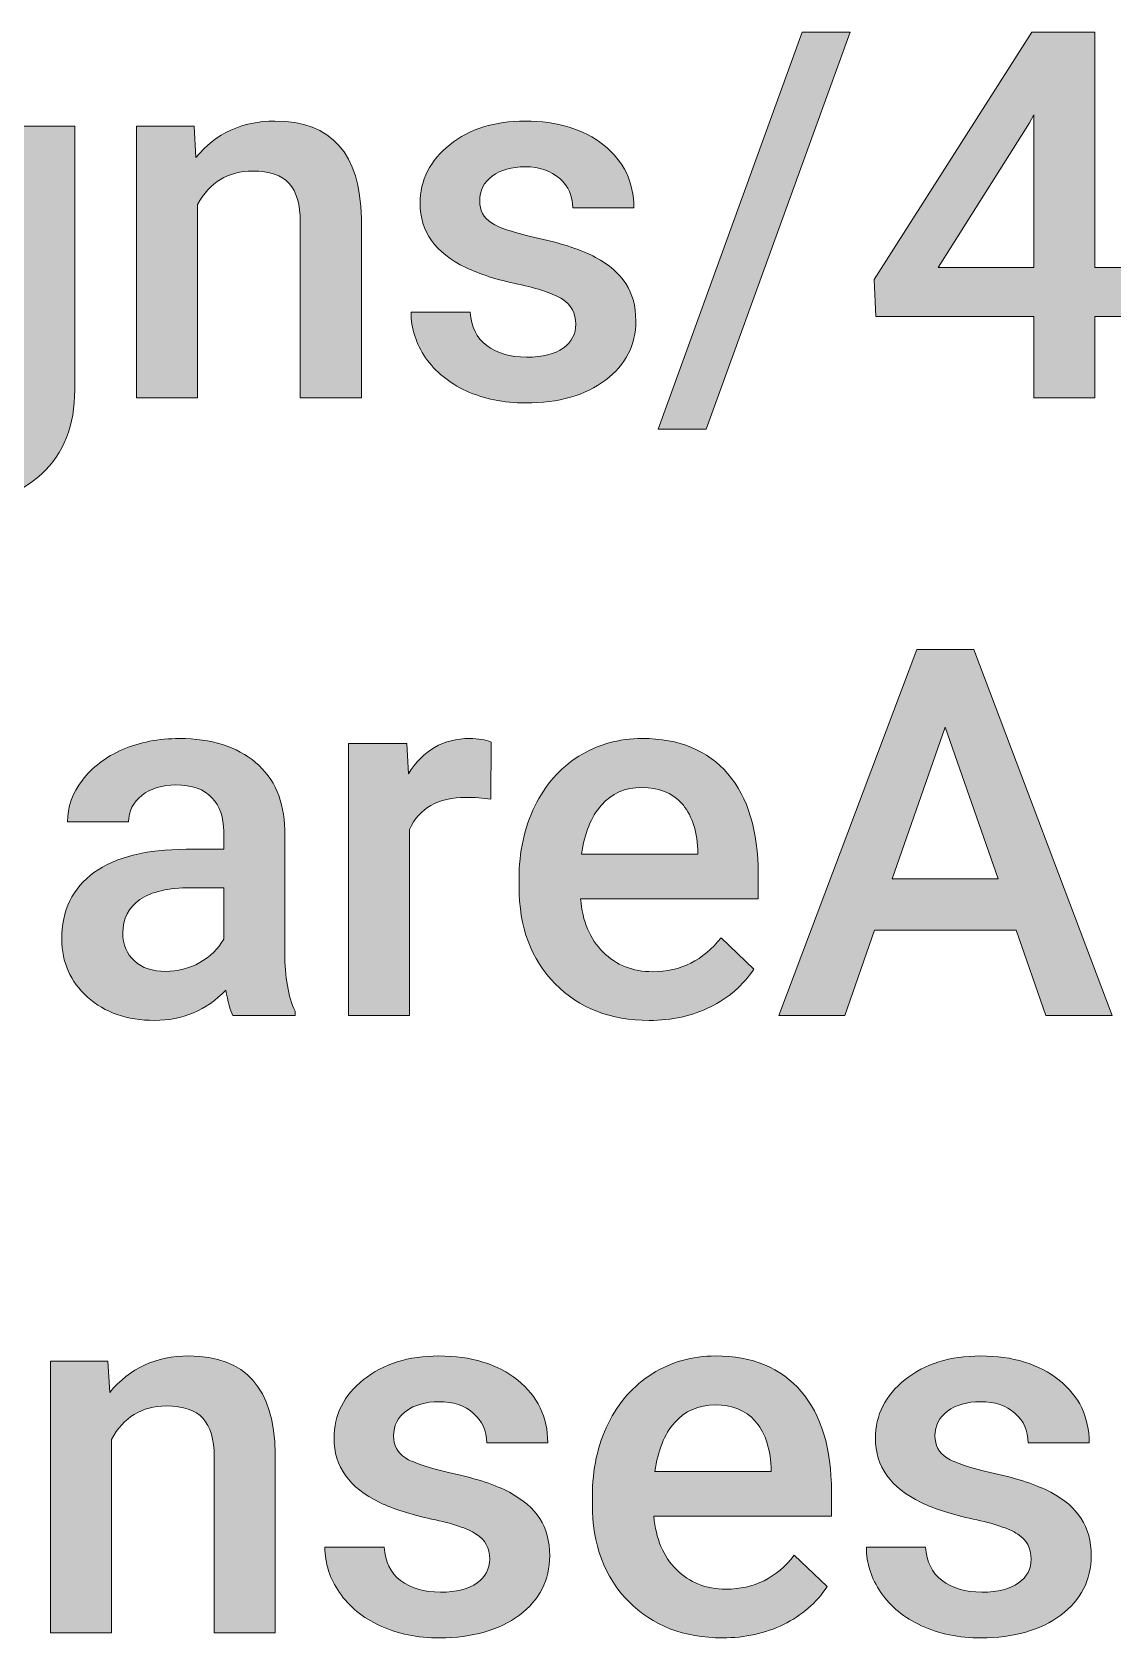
# Model space of a CAD drawing. Header units: millimetres. Extents: x -48 to 621, y -577 to -225.
# Drawn here: x 34.59 to 46.13, y -575.54 to -558.39 of the extents above; entities that cross this region are included whole.
import ezdxf

# ---------------------------------------------------------------- set-up
doc = ezdxf.new("R2010")
doc.units = ezdxf.units.MM
doc.header["$MEASUREMENT"] = 0
doc.layers.add('Layer 1', color=7, linetype='Continuous')

# ---------------------------------------------------------------- blocks, each defined once
blk = doc.blocks.new('block 188')
at = {"layer": 'Layer 1', "true_color": 0xffffff}
h = blk.add_hatch(color=7, dxfattribs=at)
h.dxf.hatch_style = 2
h.paths.add_polyline_path([(41.79, -562.632), (41.277, -562.632), (42.814, -558.391), (43.327, -558.391)])
h = blk.add_hatch(color=7, dxfattribs=at)
h.dxf.hatch_style = 2
h.paths.add_polyline_path([(45.942, -560.905), (46.428, -560.905), (46.428, -561.428), (45.942, -561.428), (45.942, -562.297), (45.29, -562.297), (45.29, -561.428), (43.603, -561.428), (43.584, -561.031), (45.269, -558.391), (45.942, -558.391)])
h.paths.add_polyline_path([(44.268, -560.905), (45.29, -560.905), (45.29, -559.274), (45.242, -559.359)])
h = blk.add_hatch(color=7, dxfattribs=at)
h.dxf.hatch_style = 2
edge = h.paths.add_edge_path()
edge.add_spline(control_points=[(32.486, -560.824), (32.486, -560.374), (32.592, -560.014), (32.804, -559.745), (33.016, -559.475), (33.297, -559.341), (33.648, -559.341), (33.978, -559.341), (34.239, -559.456), (34.428, -559.687), (34.428, -559.687), (34.458, -559.394), (34.458, -559.394), (34.458, -559.394), (35.045, -559.394), (35.045, -559.394), (35.045, -559.394), (35.045, -562.209), (35.045, -562.209), (35.045, -562.59), (34.927, -562.89), (34.69, -563.11), (34.453, -563.33), (34.133, -563.44), (33.731, -563.44), (33.518, -563.44), (33.31, -563.396), (33.107, -563.307), (32.904, -563.219), (32.75, -563.103), (32.644, -562.96), (32.644, -562.96), (32.953, -562.568), (32.953, -562.568), (33.153, -562.806), (33.4, -562.925), (33.693, -562.925), (33.91, -562.925), (34.08, -562.866), (34.205, -562.749), (34.331, -562.632), (34.393, -562.46), (34.393, -562.233), (34.393, -562.233), (34.393, -562.037), (34.393, -562.037), (34.205, -562.246), (33.955, -562.351), (33.642, -562.351), (33.302, -562.351), (33.025, -562.216), (32.809, -561.946), (32.594, -561.676), (32.486, -561.302), (32.486, -560.824)], knot_values=[0, 0, 0, 0, 1, 1, 1, 2, 2, 2, 3, 3, 3, 4, 4, 4, 5, 5, 5, 6, 6, 6, 7, 7, 7, 8, 8, 8, 9, 9, 9, 10, 10, 10, 11, 11, 11, 12, 12, 12, 13, 13, 13, 14, 14, 14, 15, 15, 15, 16, 16, 16, 17, 17, 17, 18, 18, 18, 18], degree=3, periodic=1)
edge = h.paths.add_edge_path()
edge.add_spline(control_points=[(33.135, -560.88), (33.135, -561.172), (33.195, -561.401), (33.314, -561.569), (33.432, -561.736), (33.597, -561.82), (33.808, -561.82), (34.071, -561.82), (34.266, -561.707), (34.393, -561.482), (34.393, -561.482), (34.393, -560.205), (34.393, -560.205), (34.27, -559.984), (34.077, -559.875), (33.814, -559.875), (33.599, -559.875), (33.432, -559.96), (33.314, -560.129), (33.195, -560.299), (33.135, -560.55), (33.135, -560.88)], knot_values=[0, 0, 0, 0, 1, 1, 1, 2, 2, 2, 3, 3, 3, 4, 4, 4, 5, 5, 5, 6, 6, 6, 7, 7, 7, 7], degree=3, periodic=1)
h = blk.add_hatch(color=7, dxfattribs=at)
h.dxf.hatch_style = 2
edge = h.paths.add_edge_path()
edge.add_spline(control_points=[(36.319, -559.394), (36.319, -559.394), (36.338, -559.73), (36.338, -559.73), (36.553, -559.47), (36.834, -559.341), (37.183, -559.341), (37.788, -559.341), (38.095, -559.687), (38.106, -560.379), (38.106, -560.379), (38.106, -562.297), (38.106, -562.297), (38.106, -562.297), (37.454, -562.297), (37.454, -562.297), (37.454, -562.297), (37.454, -560.416), (37.454, -560.416), (37.454, -560.232), (37.414, -560.096), (37.335, -560.008), (37.255, -559.919), (37.125, -559.875), (36.945, -559.875), (36.682, -559.875), (36.486, -559.994), (36.357, -560.231), (36.357, -560.231), (36.357, -562.297), (36.357, -562.297), (36.357, -562.297), (35.705, -562.297), (35.705, -562.297), (35.705, -562.297), (35.705, -559.394), (35.705, -559.394), (35.705, -559.394), (36.319, -559.394), (36.319, -559.394)], knot_values=[0, 0, 0, 0, 1, 1, 1, 2, 2, 2, 3, 3, 3, 4, 4, 4, 5, 5, 5, 6, 6, 6, 7, 7, 7, 8, 8, 8, 9, 9, 9, 10, 10, 10, 11, 11, 11, 12, 12, 12, 13, 13, 13, 13], degree=3, periodic=1)
h = blk.add_hatch(color=7, dxfattribs=at)
h.dxf.hatch_style = 2
edge = h.paths.add_edge_path()
edge.add_spline(control_points=[(40.397, -561.509), (40.397, -561.392), (40.349, -561.304), (40.254, -561.243), (40.158, -561.182), (39.999, -561.128), (39.777, -561.082), (39.556, -561.035), (39.371, -560.976), (39.222, -560.905), (38.897, -560.748), (38.734, -560.519), (38.734, -560.221), (38.734, -559.97), (38.839, -559.761), (39.051, -559.593), (39.262, -559.425), (39.53, -559.341), (39.855, -559.341), (40.202, -559.341), (40.482, -559.427), (40.696, -559.598), (40.91, -559.77), (41.017, -559.993), (41.017, -560.266), (41.017, -560.266), (40.365, -560.266), (40.365, -560.266), (40.365, -560.141), (40.318, -560.037), (40.225, -559.954), (40.132, -559.871), (40.009, -559.829), (39.855, -559.829), (39.712, -559.829), (39.596, -559.862), (39.505, -559.928), (39.415, -559.994), (39.37, -560.083), (39.37, -560.194), (39.37, -560.294), (39.412, -560.372), (39.496, -560.427), (39.58, -560.483), (39.75, -560.539), (40.005, -560.595), (40.261, -560.651), (40.462, -560.718), (40.608, -560.796), (40.753, -560.874), (40.862, -560.967), (40.932, -561.077), (41.003, -561.186), (41.038, -561.318), (41.038, -561.473), (41.038, -561.735), (40.93, -561.946), (40.714, -562.108), (40.497, -562.27), (40.214, -562.351), (39.863, -562.351), (39.625, -562.351), (39.413, -562.308), (39.227, -562.222), (39.041, -562.136), (38.897, -562.018), (38.793, -561.868), (38.689, -561.718), (38.637, -561.556), (38.637, -561.382), (38.637, -561.382), (39.27, -561.382), (39.27, -561.382), (39.279, -561.536), (39.337, -561.655), (39.445, -561.738), (39.552, -561.821), (39.694, -561.862), (39.871, -561.862), (40.043, -561.862), (40.174, -561.83), (40.263, -561.765), (40.352, -561.699), (40.397, -561.614), (40.397, -561.509)], knot_values=[0, 0, 0, 0, 1, 1, 1, 2, 2, 2, 3, 3, 3, 4, 4, 4, 5, 5, 5, 6, 6, 6, 7, 7, 7, 8, 8, 8, 9, 9, 9, 10, 10, 10, 11, 11, 11, 12, 12, 12, 13, 13, 13, 14, 14, 14, 15, 15, 15, 16, 16, 16, 17, 17, 17, 18, 18, 18, 19, 19, 19, 20, 20, 20, 21, 21, 21, 22, 22, 22, 23, 23, 23, 24, 24, 24, 25, 25, 25, 26, 26, 26, 27, 27, 27, 28, 28, 28, 28], degree=3, periodic=1)
h = blk.add_hatch(color=7, dxfattribs=at)
h.dxf.hatch_style = 2
h.paths.add_polyline_path([(45.1, -567.981), (43.587, -567.981), (43.27, -568.89), (42.565, -568.89), (44.04, -564.984), (44.649, -564.984), (46.128, -568.89), (45.419, -568.89)])
h.paths.add_polyline_path([(43.778, -567.434), (44.91, -567.434), (44.344, -565.813)])
h = blk.add_hatch(color=7, dxfattribs=at)
h.dxf.hatch_style = 2
edge = h.paths.add_edge_path()
edge.add_spline(control_points=[(36.733, -568.89), (36.704, -568.835), (36.679, -568.745), (36.658, -568.62), (36.45, -568.836), (36.196, -568.944), (35.896, -568.944), (35.604, -568.944), (35.366, -568.861), (35.182, -568.695), (34.998, -568.528), (34.906, -568.323), (34.906, -568.078), (34.906, -567.768), (35.021, -567.531), (35.25, -567.365), (35.48, -567.2), (35.809, -567.117), (36.236, -567.117), (36.236, -567.117), (36.636, -567.117), (36.636, -567.117), (36.636, -567.117), (36.636, -566.927), (36.636, -566.927), (36.636, -566.776), (36.594, -566.656), (36.51, -566.566), (36.426, -566.475), (36.298, -566.43), (36.126, -566.43), (35.978, -566.43), (35.856, -566.467), (35.761, -566.541), (35.667, -566.616), (35.619, -566.71), (35.619, -566.825), (35.619, -566.825), (34.967, -566.825), (34.967, -566.825), (34.967, -566.665), (35.02, -566.517), (35.126, -566.378), (35.231, -566.239), (35.375, -566.131), (35.556, -566.052), (35.738, -565.973), (35.94, -565.934), (36.164, -565.934), (36.504, -565.934), (36.775, -566.02), (36.977, -566.19), (37.179, -566.361), (37.282, -566.601), (37.288, -566.91), (37.288, -566.91), (37.288, -568.22), (37.288, -568.22), (37.288, -568.481), (37.325, -568.689), (37.398, -568.845), (37.398, -568.845), (37.398, -568.89), (37.398, -568.89), (37.398, -568.89), (36.733, -568.89), (36.733, -568.89)], knot_values=[0, 0, 0, 0, 1, 1, 1, 2, 2, 2, 3, 3, 3, 4, 4, 4, 5, 5, 5, 6, 6, 6, 7, 7, 7, 8, 8, 8, 9, 9, 9, 10, 10, 10, 11, 11, 11, 12, 12, 12, 13, 13, 13, 14, 14, 14, 15, 15, 15, 16, 16, 16, 17, 17, 17, 18, 18, 18, 19, 19, 19, 20, 20, 20, 21, 21, 21, 22, 22, 22, 22], degree=3, periodic=1)
edge = h.paths.add_edge_path()
edge.add_spline(control_points=[(36.016, -568.421), (36.145, -568.421), (36.266, -568.389), (36.38, -568.327), (36.493, -568.264), (36.579, -568.18), (36.636, -568.075), (36.636, -568.075), (36.636, -567.527), (36.636, -567.527), (36.636, -567.527), (36.285, -567.527), (36.285, -567.527), (36.043, -567.527), (35.862, -567.569), (35.74, -567.654), (35.618, -567.738), (35.558, -567.856), (35.558, -568.01), (35.558, -568.136), (35.599, -568.235), (35.682, -568.309), (35.765, -568.384), (35.877, -568.421), (36.016, -568.421)], knot_values=[0, 0, 0, 0, 1, 1, 1, 2, 2, 2, 3, 3, 3, 4, 4, 4, 5, 5, 5, 6, 6, 6, 7, 7, 7, 8, 8, 8, 8], degree=3, periodic=1)
h = blk.add_hatch(color=7, dxfattribs=at)
h.dxf.hatch_style = 2
edge = h.paths.add_edge_path()
edge.add_spline(control_points=[(39.49, -566.583), (39.404, -566.569), (39.316, -566.562), (39.225, -566.562), (38.926, -566.562), (38.725, -566.676), (38.621, -566.905), (38.621, -566.905), (38.621, -568.89), (38.621, -568.89), (38.621, -568.89), (37.969, -568.89), (37.969, -568.89), (37.969, -568.89), (37.969, -565.988), (37.969, -565.988), (37.969, -565.988), (38.592, -565.988), (38.592, -565.988), (38.592, -565.988), (38.608, -566.312), (38.608, -566.312), (38.765, -566.06), (38.983, -565.934), (39.262, -565.934), (39.355, -565.934), (39.432, -565.947), (39.493, -565.972), (39.493, -565.972), (39.49, -566.583), (39.49, -566.583)], knot_values=[0, 0, 0, 0, 1, 1, 1, 2, 2, 2, 3, 3, 3, 4, 4, 4, 5, 5, 5, 6, 6, 6, 7, 7, 7, 8, 8, 8, 9, 9, 9, 10, 10, 10, 10], degree=3, periodic=1)
h = blk.add_hatch(color=7, dxfattribs=at)
h.dxf.hatch_style = 2
edge = h.paths.add_edge_path()
edge.add_spline(control_points=[(41.181, -568.944), (40.768, -568.944), (40.433, -568.814), (40.176, -568.554), (39.919, -568.293), (39.791, -567.947), (39.791, -567.514), (39.791, -567.514), (39.791, -567.434), (39.791, -567.434), (39.791, -567.144), (39.847, -566.885), (39.959, -566.657), (40.07, -566.429), (40.227, -566.251), (40.429, -566.124), (40.632, -565.997), (40.857, -565.934), (41.106, -565.934), (41.501, -565.934), (41.806, -566.06), (42.022, -566.312), (42.237, -566.565), (42.345, -566.921), (42.345, -567.383), (42.345, -567.383), (42.345, -567.646), (42.345, -567.646), (42.345, -567.646), (40.448, -567.646), (40.448, -567.646), (40.468, -567.885), (40.548, -568.075), (40.688, -568.214), (40.829, -568.354), (41.005, -568.424), (41.218, -568.424), (41.517, -568.424), (41.76, -568.303), (41.948, -568.061), (41.948, -568.061), (42.299, -568.397), (42.299, -568.397), (42.183, -568.57), (42.028, -568.705), (41.834, -568.8), (41.64, -568.896), (41.422, -568.944), (41.181, -568.944)], knot_values=[0, 0, 0, 0, 1, 1, 1, 2, 2, 2, 3, 3, 3, 4, 4, 4, 5, 5, 5, 6, 6, 6, 7, 7, 7, 8, 8, 8, 9, 9, 9, 10, 10, 10, 11, 11, 11, 12, 12, 12, 13, 13, 13, 14, 14, 14, 15, 15, 15, 16, 16, 16, 16], degree=3, periodic=1)
edge = h.paths.add_edge_path()
edge.add_spline(control_points=[(41.103, -566.457), (40.924, -566.457), (40.78, -566.52), (40.67, -566.645), (40.56, -566.77), (40.489, -566.945), (40.459, -567.168), (40.459, -567.168), (41.701, -567.168), (41.701, -567.168), (41.701, -567.168), (41.701, -567.12), (41.701, -567.12), (41.687, -566.901), (41.629, -566.736), (41.527, -566.625), (41.425, -566.513), (41.283, -566.457), (41.103, -566.457)], knot_values=[0, 0, 0, 0, 1, 1, 1, 2, 2, 2, 3, 3, 3, 4, 4, 4, 5, 5, 5, 6, 6, 6, 6], degree=3, periodic=1)
h = blk.add_hatch(color=7, dxfattribs=at)
h.dxf.hatch_style = 2
edge = h.paths.add_edge_path()
edge.add_spline(control_points=[(35.399, -572.581), (35.399, -572.581), (35.418, -572.916), (35.418, -572.916), (35.633, -572.657), (35.914, -572.527), (36.263, -572.527), (36.868, -572.527), (37.175, -572.873), (37.186, -573.565), (37.186, -573.565), (37.186, -575.484), (37.186, -575.484), (37.186, -575.484), (36.534, -575.484), (36.534, -575.484), (36.534, -575.484), (36.534, -573.603), (36.534, -573.603), (36.534, -573.419), (36.494, -573.282), (36.415, -573.194), (36.335, -573.105), (36.205, -573.061), (36.024, -573.061), (35.761, -573.061), (35.566, -573.18), (35.437, -573.418), (35.437, -573.418), (35.437, -575.484), (35.437, -575.484), (35.437, -575.484), (34.785, -575.484), (34.785, -575.484), (34.785, -575.484), (34.785, -572.581), (34.785, -572.581), (34.785, -572.581), (35.399, -572.581), (35.399, -572.581)], knot_values=[0, 0, 0, 0, 1, 1, 1, 2, 2, 2, 3, 3, 3, 4, 4, 4, 5, 5, 5, 6, 6, 6, 7, 7, 7, 8, 8, 8, 9, 9, 9, 10, 10, 10, 11, 11, 11, 12, 12, 12, 13, 13, 13, 13], degree=3, periodic=1)
h = blk.add_hatch(color=7, dxfattribs=at)
h.dxf.hatch_style = 2
edge = h.paths.add_edge_path()
edge.add_spline(control_points=[(39.477, -574.695), (39.477, -574.579), (39.429, -574.49), (39.334, -574.429), (39.238, -574.368), (39.079, -574.315), (38.857, -574.268), (38.636, -574.222), (38.45, -574.163), (38.302, -574.091), (37.976, -573.934), (37.814, -573.706), (37.814, -573.407), (37.814, -573.157), (37.919, -572.948), (38.13, -572.78), (38.341, -572.611), (38.61, -572.527), (38.935, -572.527), (39.282, -572.527), (39.562, -572.613), (39.776, -572.785), (39.99, -572.957), (40.097, -573.179), (40.097, -573.453), (40.097, -573.453), (39.445, -573.453), (39.445, -573.453), (39.445, -573.328), (39.398, -573.223), (39.305, -573.14), (39.212, -573.057), (39.089, -573.015), (38.935, -573.015), (38.792, -573.015), (38.675, -573.049), (38.585, -573.115), (38.495, -573.181), (38.45, -573.269), (38.45, -573.38), (38.45, -573.481), (38.492, -573.558), (38.576, -573.614), (38.66, -573.669), (38.829, -573.725), (39.085, -573.781), (39.341, -573.838), (39.542, -573.905), (39.687, -573.983), (39.833, -574.06), (39.942, -574.154), (40.012, -574.263), (40.083, -574.372), (40.118, -574.504), (40.118, -574.66), (40.118, -574.921), (40.01, -575.133), (39.794, -575.294), (39.577, -575.456), (39.294, -575.537), (38.943, -575.537), (38.705, -575.537), (38.493, -575.494), (38.307, -575.408), (38.121, -575.323), (37.976, -575.205), (37.873, -575.054), (37.769, -574.904), (37.717, -574.742), (37.717, -574.569), (37.717, -574.569), (38.35, -574.569), (38.35, -574.569), (38.359, -574.723), (38.417, -574.841), (38.525, -574.924), (38.632, -575.007), (38.774, -575.049), (38.951, -575.049), (39.123, -575.049), (39.253, -575.016), (39.343, -574.951), (39.432, -574.886), (39.477, -574.8), (39.477, -574.695)], knot_values=[0, 0, 0, 0, 1, 1, 1, 2, 2, 2, 3, 3, 3, 4, 4, 4, 5, 5, 5, 6, 6, 6, 7, 7, 7, 8, 8, 8, 9, 9, 9, 10, 10, 10, 11, 11, 11, 12, 12, 12, 13, 13, 13, 14, 14, 14, 15, 15, 15, 16, 16, 16, 17, 17, 17, 18, 18, 18, 19, 19, 19, 20, 20, 20, 21, 21, 21, 22, 22, 22, 23, 23, 23, 24, 24, 24, 25, 25, 25, 26, 26, 26, 27, 27, 27, 28, 28, 28, 28], degree=3, periodic=1)
h = blk.add_hatch(color=7, dxfattribs=at)
h.dxf.hatch_style = 2
edge = h.paths.add_edge_path()
edge.add_spline(control_points=[(41.964, -575.537), (41.551, -575.537), (41.216, -575.407), (40.959, -575.147), (40.703, -574.887), (40.574, -574.54), (40.574, -574.107), (40.574, -574.107), (40.574, -574.027), (40.574, -574.027), (40.574, -573.737), (40.63, -573.478), (40.742, -573.25), (40.854, -573.022), (41.011, -572.845), (41.213, -572.717), (41.415, -572.591), (41.64, -572.527), (41.889, -572.527), (42.284, -572.527), (42.589, -572.653), (42.805, -572.906), (43.02, -573.158), (43.128, -573.514), (43.128, -573.976), (43.128, -573.976), (43.128, -574.239), (43.128, -574.239), (43.128, -574.239), (41.231, -574.239), (41.231, -574.239), (41.251, -574.479), (41.331, -574.668), (41.472, -574.808), (41.612, -574.947), (41.788, -575.017), (42.001, -575.017), (42.3, -575.017), (42.543, -574.896), (42.731, -574.655), (42.731, -574.655), (43.083, -574.99), (43.083, -574.99), (42.966, -575.164), (42.811, -575.298), (42.617, -575.394), (42.423, -575.489), (42.205, -575.537), (41.964, -575.537)], knot_values=[0, 0, 0, 0, 1, 1, 1, 2, 2, 2, 3, 3, 3, 4, 4, 4, 5, 5, 5, 6, 6, 6, 7, 7, 7, 8, 8, 8, 9, 9, 9, 10, 10, 10, 11, 11, 11, 12, 12, 12, 13, 13, 13, 14, 14, 14, 15, 15, 15, 16, 16, 16, 16], degree=3, periodic=1)
edge = h.paths.add_edge_path()
edge.add_spline(control_points=[(41.886, -573.05), (41.707, -573.05), (41.563, -573.113), (41.453, -573.238), (41.343, -573.363), (41.273, -573.538), (41.242, -573.761), (41.242, -573.761), (42.484, -573.761), (42.484, -573.761), (42.484, -573.761), (42.484, -573.713), (42.484, -573.713), (42.47, -573.495), (42.412, -573.33), (42.31, -573.218), (42.208, -573.106), (42.067, -573.05), (41.886, -573.05)], knot_values=[0, 0, 0, 0, 1, 1, 1, 2, 2, 2, 3, 3, 3, 4, 4, 4, 5, 5, 5, 6, 6, 6, 6], degree=3, periodic=1)
h = blk.add_hatch(color=7, dxfattribs=at)
h.dxf.hatch_style = 2
edge = h.paths.add_edge_path()
edge.add_spline(control_points=[(45.261, -574.695), (45.261, -574.579), (45.213, -574.49), (45.117, -574.429), (45.022, -574.368), (44.863, -574.315), (44.641, -574.268), (44.42, -574.222), (44.234, -574.163), (44.086, -574.091), (43.76, -573.934), (43.598, -573.706), (43.598, -573.407), (43.598, -573.157), (43.703, -572.948), (43.914, -572.78), (44.125, -572.611), (44.394, -572.527), (44.719, -572.527), (45.066, -572.527), (45.346, -572.613), (45.56, -572.785), (45.774, -572.957), (45.881, -573.179), (45.881, -573.453), (45.881, -573.453), (45.229, -573.453), (45.229, -573.453), (45.229, -573.328), (45.182, -573.223), (45.089, -573.14), (44.996, -573.057), (44.873, -573.015), (44.719, -573.015), (44.576, -573.015), (44.459, -573.049), (44.369, -573.115), (44.279, -573.181), (44.233, -573.269), (44.233, -573.38), (44.233, -573.481), (44.276, -573.558), (44.36, -573.614), (44.444, -573.669), (44.613, -573.725), (44.869, -573.781), (45.125, -573.838), (45.326, -573.905), (45.471, -573.983), (45.617, -574.06), (45.726, -574.154), (45.796, -574.263), (45.867, -574.372), (45.902, -574.504), (45.902, -574.66), (45.902, -574.921), (45.794, -575.133), (45.578, -575.294), (45.361, -575.456), (45.078, -575.537), (44.727, -575.537), (44.489, -575.537), (44.277, -575.494), (44.091, -575.408), (43.905, -575.323), (43.76, -575.205), (43.657, -575.054), (43.553, -574.904), (43.501, -574.742), (43.501, -574.569), (43.501, -574.569), (44.134, -574.569), (44.134, -574.569), (44.143, -574.723), (44.201, -574.841), (44.309, -574.924), (44.416, -575.007), (44.558, -575.049), (44.735, -575.049), (44.907, -575.049), (45.037, -575.016), (45.127, -574.951), (45.216, -574.886), (45.261, -574.8), (45.261, -574.695)], knot_values=[0, 0, 0, 0, 1, 1, 1, 2, 2, 2, 3, 3, 3, 4, 4, 4, 5, 5, 5, 6, 6, 6, 7, 7, 7, 8, 8, 8, 9, 9, 9, 10, 10, 10, 11, 11, 11, 12, 12, 12, 13, 13, 13, 14, 14, 14, 15, 15, 15, 16, 16, 16, 17, 17, 17, 18, 18, 18, 19, 19, 19, 20, 20, 20, 21, 21, 21, 22, 22, 22, 23, 23, 23, 24, 24, 24, 25, 25, 25, 26, 26, 26, 27, 27, 27, 28, 28, 28, 28], degree=3, periodic=1)
at = {"layer": 'Layer 1', "lineweight": 0}
for points in [[(41.79, -562.632), (41.277, -562.632), (42.814, -558.391), (43.327, -558.391), (41.79, -562.632)], [(45.942, -560.905), (46.428, -560.905), (46.428, -561.428), (45.942, -561.428), (45.942, -562.297), (45.29, -562.297), (45.29, -561.428), (43.603, -561.428), (43.584, -561.031), (45.269, -558.391), (45.942, -558.391), (45.942, -560.905)], [(44.268, -560.905), (45.29, -560.905), (45.29, -559.274), (45.242, -559.359), (44.268, -560.905)], [(45.1, -567.981), (43.587, -567.981), (43.27, -568.89), (42.565, -568.89), (44.04, -564.984), (44.649, -564.984), (46.128, -568.89), (45.419, -568.89), (45.1, -567.981)], [(43.778, -567.434), (44.91, -567.434), (44.344, -565.813), (43.778, -567.434)]]:
    blk.add_lwpolyline(points, dxfattribs=at)
for points, knots in [([(32.486, -560.824), (32.486, -560.374), (32.592, -560.014), (32.804, -559.745), (33.016, -559.475), (33.297, -559.341), (33.648, -559.341), (33.978, -559.341), (34.239, -559.456), (34.428, -559.687), (34.428, -559.687), (34.458, -559.394), (34.458, -559.394), (34.458, -559.394), (35.045, -559.394), (35.045, -559.394), (35.045, -559.394), (35.045, -562.209), (35.045, -562.209), (35.045, -562.59), (34.927, -562.89), (34.69, -563.11), (34.453, -563.33), (34.133, -563.44), (33.731, -563.44), (33.518, -563.44), (33.31, -563.396), (33.107, -563.307), (32.904, -563.219), (32.75, -563.103), (32.644, -562.96), (32.644, -562.96), (32.953, -562.568), (32.953, -562.568), (33.153, -562.806), (33.4, -562.925), (33.693, -562.925), (33.91, -562.925), (34.08, -562.866), (34.205, -562.749), (34.331, -562.632), (34.393, -562.46), (34.393, -562.233), (34.393, -562.233), (34.393, -562.037), (34.393, -562.037), (34.205, -562.246), (33.955, -562.351), (33.642, -562.351), (33.302, -562.351), (33.025, -562.216), (32.809, -561.946), (32.594, -561.676), (32.486, -561.302), (32.486, -560.824)], [0, 0, 0, 0, 1, 1, 1, 2, 2, 2, 3, 3, 3, 4, 4, 4, 5, 5, 5, 6, 6, 6, 7, 7, 7, 8, 8, 8, 9, 9, 9, 10, 10, 10, 11, 11, 11, 12, 12, 12, 13, 13, 13, 14, 14, 14, 15, 15, 15, 16, 16, 16, 17, 17, 17, 18, 18, 18, 18]), ([(36.319, -559.394), (36.319, -559.394), (36.338, -559.73), (36.338, -559.73), (36.553, -559.47), (36.834, -559.341), (37.183, -559.341), (37.788, -559.341), (38.095, -559.687), (38.106, -560.379), (38.106, -560.379), (38.106, -562.297), (38.106, -562.297), (38.106, -562.297), (37.454, -562.297), (37.454, -562.297), (37.454, -562.297), (37.454, -560.416), (37.454, -560.416), (37.454, -560.232), (37.414, -560.096), (37.335, -560.008), (37.255, -559.919), (37.125, -559.875), (36.945, -559.875), (36.682, -559.875), (36.486, -559.994), (36.357, -560.231), (36.357, -560.231), (36.357, -562.297), (36.357, -562.297), (36.357, -562.297), (35.705, -562.297), (35.705, -562.297), (35.705, -562.297), (35.705, -559.394), (35.705, -559.394), (35.705, -559.394), (36.319, -559.394), (36.319, -559.394)], [0, 0, 0, 0, 1, 1, 1, 2, 2, 2, 3, 3, 3, 4, 4, 4, 5, 5, 5, 6, 6, 6, 7, 7, 7, 8, 8, 8, 9, 9, 9, 10, 10, 10, 11, 11, 11, 12, 12, 12, 13, 13, 13, 13]), ([(40.397, -561.509), (40.397, -561.392), (40.349, -561.304), (40.254, -561.243), (40.158, -561.182), (39.999, -561.128), (39.777, -561.082), (39.556, -561.035), (39.371, -560.976), (39.222, -560.905), (38.897, -560.748), (38.734, -560.519), (38.734, -560.221), (38.734, -559.97), (38.839, -559.761), (39.051, -559.593), (39.262, -559.425), (39.53, -559.341), (39.855, -559.341), (40.202, -559.341), (40.482, -559.427), (40.696, -559.598), (40.91, -559.77), (41.017, -559.993), (41.017, -560.266), (41.017, -560.266), (40.365, -560.266), (40.365, -560.266), (40.365, -560.141), (40.318, -560.037), (40.225, -559.954), (40.132, -559.871), (40.009, -559.829), (39.855, -559.829), (39.712, -559.829), (39.596, -559.862), (39.505, -559.928), (39.415, -559.994), (39.37, -560.083), (39.37, -560.194), (39.37, -560.294), (39.412, -560.372), (39.496, -560.427), (39.58, -560.483), (39.75, -560.539), (40.005, -560.595), (40.261, -560.651), (40.462, -560.718), (40.608, -560.796), (40.753, -560.874), (40.862, -560.967), (40.932, -561.077), (41.003, -561.186), (41.038, -561.318), (41.038, -561.473), (41.038, -561.735), (40.93, -561.946), (40.714, -562.108), (40.497, -562.27), (40.214, -562.351), (39.863, -562.351), (39.625, -562.351), (39.413, -562.308), (39.227, -562.222), (39.041, -562.136), (38.897, -562.018), (38.793, -561.868), (38.689, -561.718), (38.637, -561.556), (38.637, -561.382), (38.637, -561.382), (39.27, -561.382), (39.27, -561.382), (39.279, -561.536), (39.337, -561.655), (39.445, -561.738), (39.552, -561.821), (39.694, -561.862), (39.871, -561.862), (40.043, -561.862), (40.174, -561.83), (40.263, -561.765), (40.352, -561.699), (40.397, -561.614), (40.397, -561.509)], [0, 0, 0, 0, 1, 1, 1, 2, 2, 2, 3, 3, 3, 4, 4, 4, 5, 5, 5, 6, 6, 6, 7, 7, 7, 8, 8, 8, 9, 9, 9, 10, 10, 10, 11, 11, 11, 12, 12, 12, 13, 13, 13, 14, 14, 14, 15, 15, 15, 16, 16, 16, 17, 17, 17, 18, 18, 18, 19, 19, 19, 20, 20, 20, 21, 21, 21, 22, 22, 22, 23, 23, 23, 24, 24, 24, 25, 25, 25, 26, 26, 26, 27, 27, 27, 28, 28, 28, 28]), ([(36.733, -568.89), (36.704, -568.835), (36.679, -568.745), (36.658, -568.62), (36.45, -568.836), (36.196, -568.944), (35.896, -568.944), (35.604, -568.944), (35.366, -568.861), (35.182, -568.695), (34.998, -568.528), (34.906, -568.323), (34.906, -568.078), (34.906, -567.768), (35.021, -567.531), (35.25, -567.365), (35.48, -567.2), (35.809, -567.117), (36.236, -567.117), (36.236, -567.117), (36.636, -567.117), (36.636, -567.117), (36.636, -567.117), (36.636, -566.927), (36.636, -566.927), (36.636, -566.776), (36.594, -566.656), (36.51, -566.566), (36.426, -566.475), (36.298, -566.43), (36.126, -566.43), (35.978, -566.43), (35.856, -566.467), (35.761, -566.541), (35.667, -566.616), (35.619, -566.71), (35.619, -566.825), (35.619, -566.825), (34.967, -566.825), (34.967, -566.825), (34.967, -566.665), (35.02, -566.517), (35.126, -566.378), (35.231, -566.239), (35.375, -566.131), (35.556, -566.052), (35.738, -565.973), (35.94, -565.934), (36.164, -565.934), (36.504, -565.934), (36.775, -566.02), (36.977, -566.19), (37.179, -566.361), (37.282, -566.601), (37.288, -566.91), (37.288, -566.91), (37.288, -568.22), (37.288, -568.22), (37.288, -568.481), (37.325, -568.689), (37.398, -568.845), (37.398, -568.845), (37.398, -568.89), (37.398, -568.89), (37.398, -568.89), (36.733, -568.89), (36.733, -568.89)], [0, 0, 0, 0, 1, 1, 1, 2, 2, 2, 3, 3, 3, 4, 4, 4, 5, 5, 5, 6, 6, 6, 7, 7, 7, 8, 8, 8, 9, 9, 9, 10, 10, 10, 11, 11, 11, 12, 12, 12, 13, 13, 13, 14, 14, 14, 15, 15, 15, 16, 16, 16, 17, 17, 17, 18, 18, 18, 19, 19, 19, 20, 20, 20, 21, 21, 21, 22, 22, 22, 22]), ([(39.49, -566.583), (39.404, -566.569), (39.316, -566.562), (39.225, -566.562), (38.926, -566.562), (38.725, -566.676), (38.621, -566.905), (38.621, -566.905), (38.621, -568.89), (38.621, -568.89), (38.621, -568.89), (37.969, -568.89), (37.969, -568.89), (37.969, -568.89), (37.969, -565.988), (37.969, -565.988), (37.969, -565.988), (38.592, -565.988), (38.592, -565.988), (38.592, -565.988), (38.608, -566.312), (38.608, -566.312), (38.765, -566.06), (38.983, -565.934), (39.262, -565.934), (39.355, -565.934), (39.432, -565.947), (39.493, -565.972), (39.493, -565.972), (39.49, -566.583), (39.49, -566.583)], [0, 0, 0, 0, 1, 1, 1, 2, 2, 2, 3, 3, 3, 4, 4, 4, 5, 5, 5, 6, 6, 6, 7, 7, 7, 8, 8, 8, 9, 9, 9, 10, 10, 10, 10]), ([(41.181, -568.944), (40.768, -568.944), (40.433, -568.814), (40.176, -568.554), (39.919, -568.293), (39.791, -567.947), (39.791, -567.514), (39.791, -567.514), (39.791, -567.434), (39.791, -567.434), (39.791, -567.144), (39.847, -566.885), (39.959, -566.657), (40.07, -566.429), (40.227, -566.251), (40.429, -566.124), (40.632, -565.997), (40.857, -565.934), (41.106, -565.934), (41.501, -565.934), (41.806, -566.06), (42.022, -566.312), (42.237, -566.565), (42.345, -566.921), (42.345, -567.383), (42.345, -567.383), (42.345, -567.646), (42.345, -567.646), (42.345, -567.646), (40.448, -567.646), (40.448, -567.646), (40.468, -567.885), (40.548, -568.075), (40.688, -568.214), (40.829, -568.354), (41.005, -568.424), (41.218, -568.424), (41.517, -568.424), (41.76, -568.303), (41.948, -568.061), (41.948, -568.061), (42.299, -568.397), (42.299, -568.397), (42.183, -568.57), (42.028, -568.705), (41.834, -568.8), (41.64, -568.896), (41.422, -568.944), (41.181, -568.944)], [0, 0, 0, 0, 1, 1, 1, 2, 2, 2, 3, 3, 3, 4, 4, 4, 5, 5, 5, 6, 6, 6, 7, 7, 7, 8, 8, 8, 9, 9, 9, 10, 10, 10, 11, 11, 11, 12, 12, 12, 13, 13, 13, 14, 14, 14, 15, 15, 15, 16, 16, 16, 16]), ([(41.103, -566.457), (40.924, -566.457), (40.78, -566.52), (40.67, -566.645), (40.56, -566.77), (40.489, -566.945), (40.459, -567.168), (40.459, -567.168), (41.701, -567.168), (41.701, -567.168), (41.701, -567.168), (41.701, -567.12), (41.701, -567.12), (41.687, -566.901), (41.629, -566.736), (41.527, -566.625), (41.425, -566.513), (41.283, -566.457), (41.103, -566.457)], [0, 0, 0, 0, 1, 1, 1, 2, 2, 2, 3, 3, 3, 4, 4, 4, 5, 5, 5, 6, 6, 6, 6]), ([(36.016, -568.421), (36.145, -568.421), (36.266, -568.389), (36.38, -568.327), (36.493, -568.264), (36.579, -568.18), (36.636, -568.075), (36.636, -568.075), (36.636, -567.527), (36.636, -567.527), (36.636, -567.527), (36.285, -567.527), (36.285, -567.527), (36.043, -567.527), (35.862, -567.569), (35.74, -567.654), (35.618, -567.738), (35.558, -567.856), (35.558, -568.01), (35.558, -568.136), (35.599, -568.235), (35.682, -568.309), (35.765, -568.384), (35.877, -568.421), (36.016, -568.421)], [0, 0, 0, 0, 1, 1, 1, 2, 2, 2, 3, 3, 3, 4, 4, 4, 5, 5, 5, 6, 6, 6, 7, 7, 7, 8, 8, 8, 8]), ([(35.399, -572.581), (35.399, -572.581), (35.418, -572.916), (35.418, -572.916), (35.633, -572.657), (35.914, -572.527), (36.263, -572.527), (36.868, -572.527), (37.175, -572.873), (37.186, -573.565), (37.186, -573.565), (37.186, -575.484), (37.186, -575.484), (37.186, -575.484), (36.534, -575.484), (36.534, -575.484), (36.534, -575.484), (36.534, -573.603), (36.534, -573.603), (36.534, -573.419), (36.494, -573.282), (36.415, -573.194), (36.335, -573.105), (36.205, -573.061), (36.024, -573.061), (35.761, -573.061), (35.566, -573.18), (35.437, -573.418), (35.437, -573.418), (35.437, -575.484), (35.437, -575.484), (35.437, -575.484), (34.785, -575.484), (34.785, -575.484), (34.785, -575.484), (34.785, -572.581), (34.785, -572.581), (34.785, -572.581), (35.399, -572.581), (35.399, -572.581)], [0, 0, 0, 0, 1, 1, 1, 2, 2, 2, 3, 3, 3, 4, 4, 4, 5, 5, 5, 6, 6, 6, 7, 7, 7, 8, 8, 8, 9, 9, 9, 10, 10, 10, 11, 11, 11, 12, 12, 12, 13, 13, 13, 13]), ([(39.477, -574.695), (39.477, -574.579), (39.429, -574.49), (39.334, -574.429), (39.238, -574.368), (39.079, -574.315), (38.857, -574.268), (38.636, -574.222), (38.45, -574.163), (38.302, -574.091), (37.976, -573.934), (37.814, -573.706), (37.814, -573.407), (37.814, -573.157), (37.919, -572.948), (38.13, -572.78), (38.341, -572.611), (38.61, -572.527), (38.935, -572.527), (39.282, -572.527), (39.562, -572.613), (39.776, -572.785), (39.99, -572.957), (40.097, -573.179), (40.097, -573.453), (40.097, -573.453), (39.445, -573.453), (39.445, -573.453), (39.445, -573.328), (39.398, -573.223), (39.305, -573.14), (39.212, -573.057), (39.089, -573.015), (38.935, -573.015), (38.792, -573.015), (38.675, -573.049), (38.585, -573.115), (38.495, -573.181), (38.45, -573.269), (38.45, -573.38), (38.45, -573.481), (38.492, -573.558), (38.576, -573.614), (38.66, -573.669), (38.829, -573.725), (39.085, -573.781), (39.341, -573.838), (39.542, -573.905), (39.687, -573.983), (39.833, -574.06), (39.942, -574.154), (40.012, -574.263), (40.083, -574.372), (40.118, -574.504), (40.118, -574.66), (40.118, -574.921), (40.01, -575.133), (39.794, -575.294), (39.577, -575.456), (39.294, -575.537), (38.943, -575.537), (38.705, -575.537), (38.493, -575.494), (38.307, -575.408), (38.121, -575.323), (37.976, -575.205), (37.873, -575.054), (37.769, -574.904), (37.717, -574.742), (37.717, -574.569), (37.717, -574.569), (38.35, -574.569), (38.35, -574.569), (38.359, -574.723), (38.417, -574.841), (38.525, -574.924), (38.632, -575.007), (38.774, -575.049), (38.951, -575.049), (39.123, -575.049), (39.253, -575.016), (39.343, -574.951), (39.432, -574.886), (39.477, -574.8), (39.477, -574.695)], [0, 0, 0, 0, 1, 1, 1, 2, 2, 2, 3, 3, 3, 4, 4, 4, 5, 5, 5, 6, 6, 6, 7, 7, 7, 8, 8, 8, 9, 9, 9, 10, 10, 10, 11, 11, 11, 12, 12, 12, 13, 13, 13, 14, 14, 14, 15, 15, 15, 16, 16, 16, 17, 17, 17, 18, 18, 18, 19, 19, 19, 20, 20, 20, 21, 21, 21, 22, 22, 22, 23, 23, 23, 24, 24, 24, 25, 25, 25, 26, 26, 26, 27, 27, 27, 28, 28, 28, 28]), ([(41.964, -575.537), (41.551, -575.537), (41.216, -575.407), (40.959, -575.147), (40.703, -574.887), (40.574, -574.54), (40.574, -574.107), (40.574, -574.107), (40.574, -574.027), (40.574, -574.027), (40.574, -573.737), (40.63, -573.478), (40.742, -573.25), (40.854, -573.022), (41.011, -572.845), (41.213, -572.717), (41.415, -572.591), (41.64, -572.527), (41.889, -572.527), (42.284, -572.527), (42.589, -572.653), (42.805, -572.906), (43.02, -573.158), (43.128, -573.514), (43.128, -573.976), (43.128, -573.976), (43.128, -574.239), (43.128, -574.239), (43.128, -574.239), (41.231, -574.239), (41.231, -574.239), (41.251, -574.479), (41.331, -574.668), (41.472, -574.808), (41.612, -574.947), (41.788, -575.017), (42.001, -575.017), (42.3, -575.017), (42.543, -574.896), (42.731, -574.655), (42.731, -574.655), (43.083, -574.99), (43.083, -574.99), (42.966, -575.164), (42.811, -575.298), (42.617, -575.394), (42.423, -575.489), (42.205, -575.537), (41.964, -575.537)], [0, 0, 0, 0, 1, 1, 1, 2, 2, 2, 3, 3, 3, 4, 4, 4, 5, 5, 5, 6, 6, 6, 7, 7, 7, 8, 8, 8, 9, 9, 9, 10, 10, 10, 11, 11, 11, 12, 12, 12, 13, 13, 13, 14, 14, 14, 15, 15, 15, 16, 16, 16, 16]), ([(45.261, -574.695), (45.261, -574.579), (45.213, -574.49), (45.117, -574.429), (45.022, -574.368), (44.863, -574.315), (44.641, -574.268), (44.42, -574.222), (44.234, -574.163), (44.086, -574.091), (43.76, -573.934), (43.598, -573.706), (43.598, -573.407), (43.598, -573.157), (43.703, -572.948), (43.914, -572.78), (44.125, -572.611), (44.394, -572.527), (44.719, -572.527), (45.066, -572.527), (45.346, -572.613), (45.56, -572.785), (45.774, -572.957), (45.881, -573.179), (45.881, -573.453), (45.881, -573.453), (45.229, -573.453), (45.229, -573.453), (45.229, -573.328), (45.182, -573.223), (45.089, -573.14), (44.996, -573.057), (44.873, -573.015), (44.719, -573.015), (44.576, -573.015), (44.459, -573.049), (44.369, -573.115), (44.279, -573.181), (44.233, -573.269), (44.233, -573.38), (44.233, -573.481), (44.276, -573.558), (44.36, -573.614), (44.444, -573.669), (44.613, -573.725), (44.869, -573.781), (45.125, -573.838), (45.326, -573.905), (45.471, -573.983), (45.617, -574.06), (45.726, -574.154), (45.796, -574.263), (45.867, -574.372), (45.902, -574.504), (45.902, -574.66), (45.902, -574.921), (45.794, -575.133), (45.578, -575.294), (45.361, -575.456), (45.078, -575.537), (44.727, -575.537), (44.489, -575.537), (44.277, -575.494), (44.091, -575.408), (43.905, -575.323), (43.76, -575.205), (43.657, -575.054), (43.553, -574.904), (43.501, -574.742), (43.501, -574.569), (43.501, -574.569), (44.134, -574.569), (44.134, -574.569), (44.143, -574.723), (44.201, -574.841), (44.309, -574.924), (44.416, -575.007), (44.558, -575.049), (44.735, -575.049), (44.907, -575.049), (45.037, -575.016), (45.127, -574.951), (45.216, -574.886), (45.261, -574.8), (45.261, -574.695)], [0, 0, 0, 0, 1, 1, 1, 2, 2, 2, 3, 3, 3, 4, 4, 4, 5, 5, 5, 6, 6, 6, 7, 7, 7, 8, 8, 8, 9, 9, 9, 10, 10, 10, 11, 11, 11, 12, 12, 12, 13, 13, 13, 14, 14, 14, 15, 15, 15, 16, 16, 16, 17, 17, 17, 18, 18, 18, 19, 19, 19, 20, 20, 20, 21, 21, 21, 22, 22, 22, 23, 23, 23, 24, 24, 24, 25, 25, 25, 26, 26, 26, 27, 27, 27, 28, 28, 28, 28]), ([(41.886, -573.05), (41.707, -573.05), (41.563, -573.113), (41.453, -573.238), (41.343, -573.363), (41.273, -573.538), (41.242, -573.761), (41.242, -573.761), (42.484, -573.761), (42.484, -573.761), (42.484, -573.761), (42.484, -573.713), (42.484, -573.713), (42.47, -573.495), (42.412, -573.33), (42.31, -573.218), (42.208, -573.106), (42.067, -573.05), (41.886, -573.05)], [0, 0, 0, 0, 1, 1, 1, 2, 2, 2, 3, 3, 3, 4, 4, 4, 5, 5, 5, 6, 6, 6, 6])]:
    blk.add_open_spline(points, degree=3, knots=knots, dxfattribs=at)

msp = doc.modelspace()

# ---------------------------------------------------------------- block references
at = {"layer": 'Layer 1'}
msp.add_blockref('block 188', (0, 0), dxfattribs=at)

doc.saveas('drawing.dxf')
